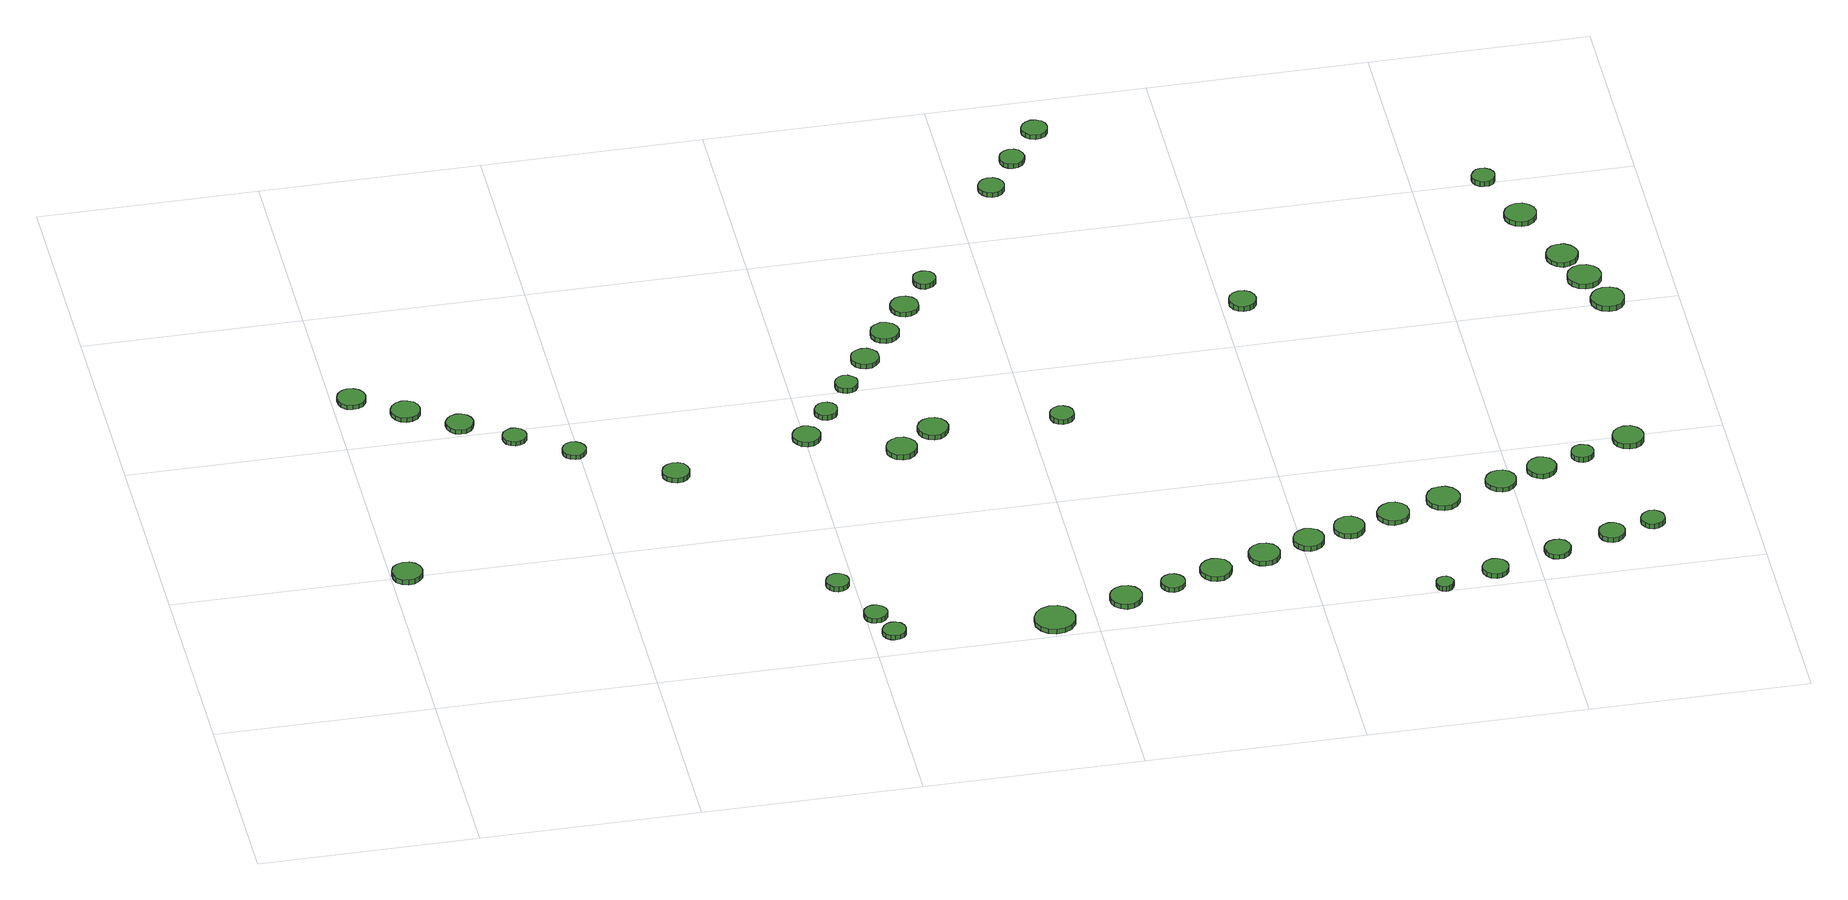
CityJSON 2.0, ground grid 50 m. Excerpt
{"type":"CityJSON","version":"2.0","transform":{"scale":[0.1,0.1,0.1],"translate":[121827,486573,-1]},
"CityObjects":{
"tree1":{"type":"SolitaryVegetationObject","attributes":{"function":"something"},"geometry":[{"type":"MultiSurface","lod":"1","boundaries":[[[0,1,2,3,4,5,6,7,8,9,10,11,12,13,14]],[[15,16,17,18,19,20,21,22,23,24,25,26,27,28,29]],[[0,29,28,1]],[[1,28,27,2]],[[2,27,26,3]],[[3,26,25,4]],[[4,25,24,5]],[[5,24,23,6]],[[6,23,22,7]],[[7,22,21,8]],[[8,21,20,9]],[[9,20,19,10]],[[10,19,18,11]],[[11,18,17,12]],[[12,17,16,13]],[[13,16,15,14]],[[14,15,29,0]]]}]},
"tree2":{"type":"SolitaryVegetationObject","attributes":{"function":"something"},"geometry":[{"type":"MultiSurface","lod":"1","boundaries":[[[30,31,32,33,34,35,36,37,38,39,40,41,42,43,44]],[[45,46,47,48,49,50,51,52,53,54,55,56,57,58,59]],[[30,59,58,31]],[[31,58,57,32]],[[32,57,56,33]],[[33,56,55,34]],[[34,55,54,35]],[[35,54,53,36]],[[36,53,52,37]],[[37,52,51,38]],[[38,51,50,39]],[[39,50,49,40]],[[40,49,48,41]],[[41,48,47,42]],[[42,47,46,43]],[[43,46,45,44]],[[44,45,59,30]]]}]},
"tree3":{"type":"SolitaryVegetationObject","attributes":{"function":"something"},"geometry":[{"type":"MultiSurface","lod":"1","boundaries":[[[60,61,62,63,64,65,66,67,68,69,70,71,72,73,74]],[[75,76,77,78,79,80,81,82,83,84,85,86,87,88,89]],[[60,89,88,61]],[[61,88,87,62]],[[62,87,86,63]],[[63,86,85,64]],[[64,85,84,65]],[[65,84,83,66]],[[66,83,82,67]],[[67,82,81,68]],[[68,81,80,69]],[[69,80,79,70]],[[70,79,78,71]],[[71,78,77,72]],[[72,77,76,73]],[[73,76,75,74]],[[74,75,89,60]]]}]},
"tree4":{"type":"SolitaryVegetationObject","attributes":{"function":"something"},"geometry":[{"type":"MultiSurface","lod":"1","boundaries":[[[90,91,92,93,94,95,96,97,98,99,100,101,102,103,104]],[[105,106,107,108,109,110,111,112,113,114,115,116,117,118,119]],[[90,119,118,91]],[[91,118,117,92]],[[92,117,116,93]],[[93,116,115,94]],[[94,115,114,95]],[[95,114,113,96]],[[96,113,112,97]],[[97,112,111,98]],[[98,111,110,99]],[[99,110,109,100]],[[100,109,108,101]],[[101,108,107,102]],[[102,107,106,103]],[[103,106,105,104]],[[104,105,119,90]]]}]},
"tree5":{"type":"SolitaryVegetationObject","attributes":{"function":"something"},"geometry":[{"type":"MultiSurface","lod":"1","boundaries":[[[120,121,122,123,124,125,126,127,128,129,130,131,132,133,134]],[[135,136,137,138,139,140,141,142,143,144,145,146,147,148,149]],[[120,149,148,121]],[[121,148,147,122]],[[122,147,146,123]],[[123,146,145,124]],[[124,145,144,125]],[[125,144,143,126]],[[126,143,142,127]],[[127,142,141,128]],[[128,141,140,129]],[[129,140,139,130]],[[130,139,138,131]],[[131,138,137,132]],[[132,137,136,133]],[[133,136,135,134]],[[134,135,149,120]]]}]},
"tree6":{"type":"SolitaryVegetationObject","attributes":{"function":"something"},"geometry":[{"type":"MultiSurface","lod":"1","boundaries":[[[150,151,152,153,154,155,156,157,158,159,160,161,162,163,164]],[[165,166,167,168,169,170,171,172,173,174,175,176,177,178,179]],[[150,179,178,151]],[[151,178,177,152]],[[152,177,176,153]],[[153,176,175,154]],[[154,175,174,155]],[[155,174,173,156]],[[156,173,172,157]],[[157,172,171,158]],[[158,171,170,159]],[[159,170,169,160]],[[160,169,168,161]],[[161,168,167,162]],[[162,167,166,163]],[[163,166,165,164]],[[164,165,179,150]]]}]},
"tree7":{"type":"SolitaryVegetationObject","attributes":{"function":"something"},"geometry":[{"type":"MultiSurface","lod":"1","boundaries":[[[180,181,182,183,184,185,186,187,188,189,190,191,192,193,194]],[[195,196,197,198,199,200,201,202,203,204,205,206,207,208,209]],[[180,209,208,181]],[[181,208,207,182]],[[182,207,206,183]],[[183,206,205,184]],[[184,205,204,185]],[[185,204,203,186]],[[186,203,202,187]],[[187,202,201,188]],[[188,201,200,189]],[[189,200,199,190]],[[190,199,198,191]],[[191,198,197,192]],[[192,197,196,193]],[[193,196,195,194]],[[194,195,209,180]]]}]},
"tree8":{"type":"SolitaryVegetationObject","attributes":{"function":"something"},"geometry":[{"type":"MultiSurface","lod":"1","boundaries":[[[210,211,212,213,214,215,216,217,218,219,220,221,222,223,224]],[[225,226,227,228,229,230,231,232,233,234,235,236,237,238,239]],[[210,239,238,211]],[[211,238,237,212]],[[212,237,236,213]],[[213,236,235,214]],[[214,235,234,215]],[[215,234,233,216]],[[216,233,232,217]],[[217,232,231,218]],[[218,231,230,219]],[[219,230,229,220]],[[220,229,228,221]],[[221,228,227,222]],[[222,227,226,223]],[[223,226,225,224]],[[224,225,239,210]]]}]},
"tree9":{"type":"SolitaryVegetationObject","attributes":{"function":"something"},"geometry":[{"type":"MultiSurface","lod":"1","boundaries":[[[240,241,242,243,244,245,246,247,248,249,250,251,252,253,254]],[[255,256,257,258,259,260,261,262,263,264,265,266,267,268,269]],[[240,269,268,241]],[[241,268,267,242]],[[242,267,266,243]],[[243,266,265,244]],[[244,265,264,245]],[[245,264,263,246]],[[246,263,262,247]],[[247,262,261,248]],[[248,261,260,249]],[[249,260,259,250]],[[250,259,258,251]],[[251,258,257,252]],[[252,257,256,253]],[[253,256,255,254]],[[254,255,269,240]]]}]},
"tree10":{"type":"SolitaryVegetationObject","attributes":{"function":"something"},"geometry":[{"type":"MultiSurface","lod":"1","boundaries":[[[270,271,272,273,274,275,276,277,278,279,280,281,282,283,284]],[[285,286,287,288,289,290,291,292,293,294,295,296,297,298,299]],[[270,299,298,271]],[[271,298,297,272]],[[272,297,296,273]],[[273,296,295,274]],[[274,295,294,275]],[[275,294,293,276]],[[276,293,292,277]],[[277,292,291,278]],[[278,291,290,279]],[[279,290,289,280]],[[280,289,288,281]],[[281,288,287,282]],[[282,287,286,283]],[[283,286,285,284]],[[284,285,299,270]]]}]},
"tree11":{"type":"SolitaryVegetationObject","attributes":{"function":"something"},"geometry":[{"type":"MultiSurface","lod":"1","boundaries":[[[300,301,302,303,304,305,306,307,308,309,310,311,312,313,314]],[[315,316,317,318,319,320,321,322,323,324,325,326,327,328,329]],[[300,329,328,301]],[[301,328,327,302]],[[302,327,326,303]],[[303,326,325,304]],[[304,325,324,305]],[[305,324,323,306]],[[306,323,322,307]],[[307,322,321,308]],[[308,321,320,309]],[[309,320,319,310]],[[310,319,318,311]],[[311,318,317,312]],[[312,317,316,313]],[[313,316,315,314]],[[314,315,329,300]]]}]},
"tree12":{"type":"SolitaryVegetationObject","attributes":{"function":"something"},"geometry":[{"type":"MultiSurface","lod":"1","boundaries":[[[330,331,332,333,334,335,336,337,338,339,340,341,342,343,344]],[[345,346,347,348,349,350,351,352,353,354,355,356,357,358,359]],[[330,359,358,331]],[[331,358,357,332]],[[332,357,356,333]],[[333,356,355,334]],[[334,355,354,335]],[[335,354,353,336]],[[336,353,352,337]],[[337,352,351,338]],[[338,351,350,339]],[[339,350,349,340]],[[340,349,348,341]],[[341,348,347,342]],[[342,347,346,343]],[[343,346,345,344]],[[344,345,359,330]]]}]},
"tree13":{"type":"SolitaryVegetationObject","attributes":{"function":"something"},"geometry":[{"type":"MultiSurface","lod":"1","boundaries":[[[360,361,362,363,364,365,366,367,368,369,370,371,372,373,374]],[[375,376,377,378,379,380,381,382,383,384,385,386,387,388,389]],[[360,389,388,361]],[[361,388,387,362]],[[362,387,386,363]],[[363,386,385,364]],[[364,385,384,365]],[[365,384,383,366]],[[366,383,382,367]],[[367,382,381,368]],[[368,381,380,369]],[[369,380,379,370]],[[370,379,378,371]],[[371,378,377,372]],[[372,377,376,373]],[[373,376,375,374]],[[374,375,389,360]]]}]},
"tree14":{"type":"SolitaryVegetationObject","attributes":{"function":"something"},"geometry":[{"type":"MultiSurface","lod":"1","boundaries":[[[390,391,392,393,394,395,396,397,398,399,400,401,402,403,404]],[[405,406,407,408,409,410,411,412,413,414,415,416,417,418,419]],[[390,419,418,391]],[[391,418,417,392]],[[392,417,416,393]],[[393,416,415,394]],[[394,415,414,395]],[[395,414,413,396]],[[396,413,412,397]],[[397,412,411,398]],[[398,411,410,399]],[[399,410,409,400]],[[400,409,408,401]],[[401,408,407,402]],[[402,407,406,403]],[[403,406,405,404]],[[404,405,419,390]]]}]},
"tree15":{"type":"SolitaryVegetationObject","attributes":{"function":"something"},"geometry":[{"type":"MultiSurface","lod":"1","boundaries":[[[420,421,422,423,424,425,426,427,428,429,430,431,432,433,434]],[[435,436,437,438,439,440,441,442,443,444,445,446,447,448,449]],[[420,449,448,421]],[[421,448,447,422]],[[422,447,446,423]],[[423,446,445,424]],[[424,445,444,425]],[[425,444,443,426]],[[426,443,442,427]],[[427,442,441,428]],[[428,441,440,429]],[[429,440,439,430]],[[430,439,438,431]],[[431,438,437,432]],[[432,437,436,433]],[[433,436,435,434]],[[434,435,449,420]]]}]},
"tree16":{"type":"SolitaryVegetationObject","attributes":{"function":"something"},"geometry":[{"type":"MultiSurface","lod":"1","boundaries":[[[450,451,452,453,454,455,456,457,458,459,460,461,462,463,464]],[[465,466,467,468,469,470,471,472,473,474,475,476,477,478,479]],[[450,479,478,451]],[[451,478,477,452]],[[452,477,476,453]],[[453,476,475,454]],[[454,475,474,455]],[[455,474,473,456]],[[456,473,472,457]],[[457,472,471,458]],[[458,471,470,459]],[[459,470,469,460]],[[460,469,468,461]],[[461,468,467,462]],[[462,467,466,463]],[[463,466,465,464]],[[464,465,479,450]]]}]},
"tree17":{"type":"SolitaryVegetationObject","attributes":{"function":"something"},"geometry":[{"type":"MultiSurface","lod":"1","boundaries":[[[480,481,482,483,484,485,486,487,488,489,490,491,492,493,494]],[[495,496,497,498,499,500,501,502,503,504,505,506,507,508,509]],[[480,509,508,481]],[[481,508,507,482]],[[482,507,506,483]],[[483,506,505,484]],[[484,505,504,485]],[[485,504,503,486]],[[486,503,502,487]],[[487,502,501,488]],[[488,501,500,489]],[[489,500,499,490]],[[490,499,498,491]],[[491,498,497,492]],[[492,497,496,493]],[[493,496,495,494]],[[494,495,509,480]]]}]},
"tree18":{"type":"SolitaryVegetationObject","attributes":{"function":"something"},"geometry":[{"type":"MultiSurface","lod":"1","boundaries":[[[510,511,512,513,514,515,516,517,518,519,520,521,522,523,524]],[[525,526,527,528,529,530,531,532,533,534,535,536,537,538,539]],[[510,539,538,511]],[[511,538,537,512]],[[512,537,536,513]],[[513,536,535,514]],[[514,535,534,515]],[[515,534,533,516]],[[516,533,532,517]],[[517,532,531,518]],[[518,531,530,519]],[[519,530,529,520]],[[520,529,528,521]],[[521,528,527,522]],[[522,527,526,523]],[[523,526,525,524]],[[524,525,539,510]]]}]},
"tree19":{"type":"SolitaryVegetationObject","attributes":{"function":"something"},"geometry":[{"type":"MultiSurface","lod":"1","boundaries":[[[540,541,542,543,544,545,546,547,548,549,550,551,552,553,554]],[[555,556,557,558,559,560,561,562,563,564,565,566,567,568,569]],[[540,569,568,541]],[[541,568,567,542]],[[542,567,566,543]],[[543,566,565,544]],[[544,565,564,545]],[[545,564,563,546]],[[546,563,562,547]],[[547,562,561,548]],[[548,561,560,549]],[[549,560,559,550]],[[550,559,558,551]],[[551,558,557,552]],[[552,557,556,553]],[[553,556,555,554]],[[554,555,569,540]]]}]},
"tree20":{"type":"SolitaryVegetationObject","attributes":{"function":"something"},"geometry":[{"type":"MultiSurface","lod":"1","boundaries":[[[570,571,572,573,574,575,576,577,578,579,580,581,582,583,584]],[[585,586,587,588,589,590,591,592,593,594,595,596,597,598,599]],[[570,599,598,571]],[[571,598,597,572]],[[572,597,596,573]],[[573,596,595,574]],[[574,595,594,575]],[[575,594,593,576]],[[576,593,592,577]],[[577,592,591,578]],[[578,591,590,579]],[[579,590,589,580]],[[580,589,588,581]],[[581,588,587,582]],[[582,587,586,583]],[[583,586,585,584]],[[584,585,599,570]]]}]},
"tree21":{"type":"SolitaryVegetationObject","attributes":{"function":"something"},"geometry":[{"type":"MultiSurface","lod":"1","boundaries":[[[600,601,602,603,604,605,606,607,608,609,610,611,612,613,614]],[[615,616,617,618,619,620,621,622,623,624,625,626,627,628,629]],[[600,629,628,601]],[[601,628,627,602]],[[602,627,626,603]],[[603,626,625,604]],[[604,625,624,605]],[[605,624,623,606]],[[606,623,622,607]],[[607,622,621,608]],[[608,621,620,609]],[[609,620,619,610]],[[610,619,618,611]],[[611,618,617,612]],[[612,617,616,613]],[[613,616,615,614]],[[614,615,629,600]]]}]},
"tree22":{"type":"SolitaryVegetationObject","attributes":{"function":"something"},"geometry":[{"type":"MultiSurface","lod":"1","boundaries":[[[630,631,632,633,634,635,636,637,638,639,640,641,642,643,644]],[[645,646,647,648,649,650,651,652,653,654,655,656,657,658,659]],[[630,659,658,631]],[[631,658,657,632]],[[632,657,656,633]],[[633,656,655,634]],[[634,655,654,635]],[[635,654,653,636]],[[636,653,652,637]],[[637,652,651,638]],[[638,651,650,639]],[[639,650,649,640]],[[640,649,648,641]],[[641,648,647,642]],[[642,647,646,643]],[[643,646,645,644]],[[644,645,659,630]]]}]},
"tree23":{"type":"SolitaryVegetationObject","attributes":{"function":"something"},"geometry":[{"type":"MultiSurface","lod":"1","boundaries":[[[660,661,662,663,664,665,666,667,668,669,670,671,672,673,674]],[[675,676,677,678,679,680,681,682,683,684,685,686,687,688,689]],[[660,689,688,661]],[[661,688,687,662]],[[662,687,686,663]],[[663,686,685,664]],[[664,685,684,665]],[[665,684,683,666]],[[666,683,682,667]],[[667,682,681,668]],[[668,681,680,669]],[[669,680,679,670]],[[670,679,678,671]],[[671,678,677,672]],[[672,677,676,673]],[[673,676,675,674]],[[674,675,689,660]]]}]},
"tree24":{"type":"SolitaryVegetationObject","attributes":{"function":"something"},"geometry":[{"type":"MultiSurface","lod":"1","boundaries":[[[690,691,692,693,694,695,696,697,698,699,700,701,702,703,704]],[[705,706,707,708,709,710,711,712,713,714,715,716,717,718,719]],[[690,719,718,691]],[[691,718,717,692]],[[692,717,716,693]],[[693,716,715,694]],[[694,715,714,695]],[[695,714,713,696]],[[696,713,712,697]],[[697,712,711,698]],[[698,711,710,699]],[[699,710,709,700]],[[700,709,708,701]],[[701,708,707,702]],[[702,707,706,703]],[[703,706,705,704]],[[704,705,719,690]]]}]},
"tree25":{"type":"SolitaryVegetationObject","attributes":{"function":"something"},"geometry":[{"type":"MultiSurface","lod":"1","boundaries":[[[720,721,722,723,724,725,726,727,728,729,730,731,732,733,734]],[[735,736,737,738,739,740,741,742,743,744,745,746,747,748,749]],[[720,749,748,721]],[[721,748,747,722]],[[722,747,746,723]],[[723,746,745,724]],[[724,745,744,725]],[[725,744,743,726]],[[726,743,742,727]],[[727,742,741,728]],[[728,741,740,729]],[[729,740,739,730]],[[730,739,738,731]],[[731,738,737,732]],[[732,737,736,733]],[[733,736,735,734]],[[734,735,749,720]]]}]},
"tree26":{"type":"SolitaryVegetationObject","attributes":{"function":"something"},"geometry":[{"type":"MultiSurface","lod":"1","boundaries":[[[750,751,752,753,754,755,756,757,758,759,760,761,762,763,764]],[[765,766,767,768,769,770,771,772,773,774,775,776,777,778,779]],[[750,779,778,751]],[[751,778,777,752]],[[752,777,776,753]],[[753,776,775,754]],[[754,775,774,755]],[[755,774,773,756]],[[756,773,772,757]],[[757,772,771,758]],[[758,771,770,759]],[[759,770,769,760]],[[760,769,768,761]],[[761,768,767,762]],[[762,767,766,763]],[[763,766,765,764]],[[764,765,779,750]]]}]},
"tree27":{"type":"SolitaryVegetationObject","attributes":{"function":"something"},"geometry":[{"type":"MultiSurface","lod":"1","boundaries":[[[780,781,782,783,784,785,786,787,788,789,790,791,792,793,794]],[[795,796,797,798,799,800,801,802,803,804,805,806,807,808,809]],[[780,809,808,781]],[[781,808,807,782]],[[782,807,806,783]],[[783,806,805,784]],[[784,805,804,785]],[[785,804,803,786]],[[786,803,802,787]],[[787,802,801,788]],[[788,801,800,789]],[[789,800,799,790]],[[790,799,798,791]],[[791,798,797,792]],[[792,797,796,793]],[[793,796,795,794]],[[794,795,809,780]]]}]},
"tree28":{"type":"SolitaryVegetationObject","attributes":{"function":"something"},"geometry":[{"type":"MultiSurface","lod":"1","boundaries":[[[810,811,812,813,814,815,816,817,818,819,820,821,822,823,824]],[[825,826,827,828,829,830,831,832,833,834,835,836,837,838,839]],[[810,839,838,811]],[[811,838,837,812]],[[812,837,836,813]],[[813,836,835,814]],[[814,835,834,815]],[[815,834,833,816]],[[816,833,832,817]],[[817,832,831,818]],[[818,831,830,819]],[[819,830,829,820]],[[820,829,828,821]],[[821,828,827,822]],[[822,827,826,823]],[[823,826,825,824]],[[824,825,839,810]]]}]},
"tree29":{"type":"SolitaryVegetationObject","attributes":{"function":"something"},"geometry":[{"type":"MultiSurface","lod":"1","boundaries":[[[840,841,842,843,844,845,846,847,848,849,850,851,852,853,854]],[[855,856,857,858,859,860,861,862,863,864,865,866,867,868,869]],[[840,869,868,841]],[[841,868,867,842]],[[842,867,866,843]],[[843,866,865,844]],[[844,865,864,845]],[[845,864,863,846]],[[846,863,862,847]],[[847,862,861,848]],[[848,861,860,849]],[[849,860,859,850]],[[850,859,858,851]],[[851,858,857,852]],[[852,857,856,853]],[[853,856,855,854]],[[854,855,869,840]]]}]},
"tree30":{"type":"SolitaryVegetationObject","attributes":{"function":"something"},"geometry":[{"type":"MultiSurface","lod":"1","boundaries":[[[870,871,872,873,874,875,876,877,878,879,880,881,882,883,884]],[[885,886,887,888,889,890,891,892,893,894,895,896,897,898,899]],[[870,899,898,871]],[[871,898,897,872]],[[872,897,896,873]],[[873,896,895,874]],[[874,895,894,875]],[[875,894,893,876]],[[876,893,892,877]],[[877,892,891,878]],[[878,891,890,879]],[[879,890,889,880]],[[880,889,888,881]],[[881,888,887,882]],[[882,887,886,883]],[[883,886,885,884]],[[884,885,899,870]]]}]},
"tree31":{"type":"SolitaryVegetationObject","attributes":{"function":"something"},"geometry":[{"type":"MultiSurface","lod":"1","boundaries":[[[900,901,902,903,904,905,906,907,908,909,910,911,912,913,914]],[[915,916,917,918,919,920,921,922,923,924,925,926,927,928,929]],[[900,929,928,901]],[[901,928,927,902]],[[902,927,926,903]],[[903,926,925,904]],[[904,925,924,905]],[[905,924,923,906]],[[906,923,922,907]],[[907,922,921,908]],[[908,921,920,909]],[[909,920,919,910]],[[910,919,918,911]],[[911,918,917,912]],[[912,917,916,913]],[[913,916,915,914]],[[914,915,929,900]]]}]},
"tree32":{"type":"SolitaryVegetationObject","attributes":{"function":"something"},"geometry":[{"type":"MultiSurface","lod":"1","boundaries":[[[930,931,932,933,934,935,936,937,938,939,940,941,942,943,944]],[[945,946,947,948,949,950,951,952,953,954,955,956,957,958,959]],[[930,959,958,931]],[[931,958,957,932]],[[932,957,956,933]],[[933,956,955,934]],[[934,955,954,935]],[[935,954,953,936]],[[936,953,952,937]],[[937,952,951,938]],[[938,951,950,939]],[[939,950,949,940]],[[940,949,948,941]],[[941,948,947,942]],[[942,947,946,943]],[[943,946,945,944]],[[944,945,959,930]]]}]},
"tree33":{"type":"SolitaryVegetationObject","attributes":{"function":"something"},"geometry":[{"type":"MultiSurface","lod":"1","boundaries":[[[960,961,962,963,964,965,966,967,968,969,970,971,972,973,974]],[[975,976,977,978,979,980,981,982,983,984,985,986,987,988,989]],[[960,989,988,961]],[[961,988,987,962]],[[962,987,986,963]],[[963,986,985,964]],[[964,985,984,965]],[[965,984,983,966]],[[966,983,982,967]],[[967,982,981,968]],[[968,981,980,969]],[[969,980,979,970]],[[970,979,978,971]],[[971,978,977,972]],[[972,977,976,973]],[[973,976,975,974]],[[974,975,989,960]]]}]},
"tree34":{"type":"SolitaryVegetationObject","attributes":{"function":"something"},"geometry":[{"type":"MultiSurface","lod":"1","boundaries":[[[990,991,992,993,994,995,996,997,998,999,1000,1001,1002,1003,1004]],[[1005,1006,1007,1008,1009,1010,1011,1012,1013,1014,1015,1016,1017,1018,1019]],[[990,1019,1018,991]],[[991,1018,1017,992]],[[992,1017,1016,993]],[[993,1016,1015,994]],[[994,1015,1014,995]],[[995,1014,1013,996]],[[996,1013,1012,997]],[[997,1012,1011,998]],[[998,1011,1010,999]],[[999,1010,1009,1000]],[[1000,1009,1008,1001]],[[1001,1008,1007,1002]],[[1002,1007,1006,1003]],[[1003,1006,1005,1004]],[[1004,1005,1019,990]]]}]},
"tree35":{"type":"SolitaryVegetationObject","attributes":{"function":"something"},"geometry":[{"type":"MultiSurface","lod":"1","boundaries":[[[1020,1021,1022,1023,1024,1025,1026,1027,1028,1029,1030,1031,1032,1033,1034]],[[1035,1036,1037,1038,1039,1040,1041,1042,1043,1044,1045,1046,1047,1048,1049]],[[1020,1049,1048,1021]],[[1021,1048,1047,1022]],[[1022,1047,1046,1023]],[[1023,1046,1045,1024]],[[1024,1045,1044,1025]],[[1025,1044,1043,1026]],[[1026,1043,1042,1027]],[[1027,1042,1041,1028]],[[1028,1041,1040,1029]],[[1029,1040,1039,1030]],[[1030,1039,1038,1031]],[[1031,1038,1037,1032]],[[1032,1037,1036,1033]],[[1033,1036,1035,1034]],[[1034,1035,1049,1020]]]}]},
"tree36":{"type":"SolitaryVegetationObject","attributes":{"function":"something"},"geometry":[{"type":"MultiSurface","lod":"1","boundaries":[[[1050,1051,1052,1053,1054,1055,1056,1057,1058,1059,1060,1061,1062,1063,1064]],[[1065,1066,1067,1068,1069,1070,1071,1072,1073,1074,1075,1076,1077,1078,1079]],[[1050,1079,1078,1051]],[[1051,1078,1077,1052]],[[1052,1077,1076,1053]],[[1053,1076,1075,1054]],[[1054,1075,1074,1055]],[[1055,1074,1073,1056]],[[1056,1073,1072,1057]],[[1057,1072,1071,1058]],[[1058,1071,1070,1059]],[[1059,1070,1069,1060]],[[1060,1069,1068,1061]],[[1061,1068,1067,1062]],[[1062,1067,1066,1063]],[[1063,1066,1065,1064]],[[1064,1065,1079,1050]]]}]},
"tree37":{"type":"SolitaryVegetationObject","attributes":{"function":"something"},"geometry":[{"type":"MultiSurface","lod":"1","boundaries":[[[1080,1081,1082,1083,1084,1085,1086,1087,1088,1089,1090,1091,1092,1093,1094]],[[1095,1096,1097,1098,1099,1100,1101,1102,1103,1104,1105,1106,1107,1108,1109]],[[1080,1109,1108,1081]],[[1081,1108,1107,1082]],[[1082,1107,1106,1083]],[[1083,1106,1105,1084]],[[1084,1105,1104,1085]],[[1085,1104,1103,1086]],[[1086,1103,1102,1087]],[[1087,1102,1101,1088]],[[1088,1101,1100,1089]],[[1089,1100,1099,1090]],[[1090,1099,1098,1091]],[[1091,1098,1097,1092]],[[1092,1097,1096,1093]],[[1093,1096,1095,1094]],[[1094,1095,1109,1080]]]}]},
"tree38":{"type":"SolitaryVegetationObject","attributes":{"function":"something"},"geometry":[{"type":"MultiSurface","lod":"1","boundaries":[[[1110,1111,1112,1113,1114,1115,1116,1117,1118,1119,1120,1121,1122,1123,1124]],[[1125,1126,1127,1128,1129,1130,1131,1132,1133,1134,1135,1136,1137,1138,1139]],[[1110,1139,1138,1111]],[[1111,1138,1137,1112]],[[1112,1137,1136,1113]],[[1113,1136,1135,1114]],[[1114,1135,1134,1115]],[[1115,1134,1133,1116]],[[1116,1133,1132,1117]],[[1117,1132,1131,1118]],[[1118,1131,1130,1119]],[[1119,1130,1129,1120]],[[1120,1129,1128,1121]],[[1121,1128,1127,1122]],[[1122,1127,1126,1123]],[[1123,1126,1125,1124]],[[1124,1125,1139,1110]]]}]},
"tree39":{"type":"SolitaryVegetationObject","attributes":{"function":"something"},"geometry":[{"type":"MultiSurface","lod":"1","boundaries":[[[1140,1141,1142,1143,1144,1145,1146,1147,1148,1149,1150,1151,1152,1153,1154]],[[1155,1156,1157,1158,1159,1160,1161,1162,1163,1164,1165,1166,1167,1168,1169]],[[1140,1169,1168,1141]],[[1141,1168,1167,1142]],[[1142,1167,1166,1143]],[[1143,1166,1165,1144]],[[1144,1165,1164,1145]],[[1145,1164,1163,1146]],[[1146,1163,1162,1147]],[[1147,1162,1161,1148]],[[1148,1161,1160,1149]],[[1149,1160,1159,1150]],[[1150,1159,1158,1151]],[[1151,1158,1157,1152]],[[1152,1157,1156,1153]],[[1153,1156,1155,1154]],[[1154,1155,1169,1140]]]}]},
"tree40":{"type":"SolitaryVegetationObject","attributes":{"function":"something"},"geometry":[{"type":"MultiSurface","lod":"1","boundaries":[[[1170,1171,1172,1173,1174,1175,1176,1177,1178,1179,1180,1181,1182,1183,1184]],[[1185,1186,1187,1188,1189,1190,1191,1192,1193,1194,1195,1196,1197,1198,1199]],[[1170,1199,1198,1171]],[[1171,1198,1197,1172]],[[1172,1197,1196,1173]],[[1173,1196,1195,1174]],[[1174,1195,1194,1175]],[[1175,1194,1193,1176]],[[1176,1193,1192,1177]],[[1177,1192,1191,1178]],[[1178,1191,1190,1179]],[[1179,1190,1189,1180]],[[1180,1189,1188,1181]],[[1181,1188,1187,1182]],[[1182,1187,1186,1183]],[[1183,1186,1185,1184]],[[1184,1185,1199,1170]]]}]},
"tree41":{"type":"SolitaryVegetationObject","attributes":{"function":"something"},"geometry":[{"type":"MultiSurface","lod":"1","boundaries":[[[1200,1201,1202,1203,1204,1205,1206,1207,1208,1209,1210,1211,1212,1213,1214]],[[1215,1216,1217,1218,1219,1220,1221,1222,1223,1224,1225,1226,1227,1228,1229]],[[1200,1229,1228,1201]],[[1201,1228,1227,1202]],[[1202,1227,1226,1203]],[[1203,1226,1225,1204]],[[1204,1225,1224,1205]],[[1205,1224,1223,1206]],[[1206,1223,1222,1207]],[[1207,1222,1221,1208]],[[1208,1221,1220,1209]],[[1209,1220,1219,1210]],[[1210,1219,1218,1211]],[[1211,1218,1217,1212]],[[1212,1217,1216,1213]],[[1213,1216,1215,1214]],[[1214,1215,1229,1200]]]}]},
"tree42":{"type":"SolitaryVegetationObject","attributes":{"function":"something"},"geometry":[{"type":"MultiSurface","lod":"1","boundaries":[[[1230,1231,1232,1233,1234,1235,1236,1237,1238,1239,1240,1241,1242,1243,1244]],[[1245,1246,1247,1248,1249,1250,1251,1252,1253,1254,1255,1256,1257,1258,1259]],[[1230,1259,1258,1231]],[[1231,1258,1257,1232]],[[1232,1257,1256,1233]],[[1233,1256,1255,1234]],[[1234,1255,1254,1235]],[[1235,1254,1253,1236]],[[1236,1253,1252,1237]],[[1237,1252,1251,1238]],[[1238,1251,1250,1239]],[[1239,1250,1249,1240]],[[1240,1249,1248,1241]],[[1241,1248,1247,1242]],[[1242,1247,1246,1243]],[[1243,1246,1245,1244]],[[1244,1245,1259,1230]]]}]},
"tree43":{"type":"SolitaryVegetationObject","attributes":{"function":"something"},"geometry":[{"type":"MultiSurface","lod":"1","boundaries":[[[1260,1261,1262,1263,1264,1265,1266,1267,1268,1269,1270,1271,1272,1273,1274]],[[1275,1276,1277,1278,1279,1280,1281,1282,1283,1284,1285,1286,1287,1288,1289]],[[1260,1289,1288,1261]],[[1261,1288,1287,1262]],[[1262,1287,1286,1263]],[[1263,1286,1285,1264]],[[1264,1285,1284,1265]],[[1265,1284,1283,1266]],[[1266,1283,1282,1267]],[[1267,1282,1281,1268]],[[1268,1281,1280,1269]],[[1269,1280,1279,1270]],[[1270,1279,1278,1271]],[[1271,1278,1277,1272]],[[1272,1277,1276,1273]],[[1273,1276,1275,1274]],[[1274,1275,1289,1260]]]}]},
"tree44":{"type":"SolitaryVegetationObject","attributes":{"function":"something"},"geometry":[{"type":"MultiSurface","lod":"1","boundaries":[[[1290,1291,1292,1293,1294,1295,1296,1297,1298,1299,1300,1301,1302,1303,1304]],[[1305,1306,1307,1308,1309,1310,1311,1312,1313,1314,1315,1316,1317,1318,1319]],[[1290,1319,1318,1291]],[[1291,1318,1317,1292]],[[1292,1317,1316,1293]],[[1293,1316,1315,1294]],[[1294,1315,1314,1295]],[[1295,1314,1313,1296]],[[1296,1313,1312,1297]],[[1297,1312,1311,1298]],[[1298,1311,1310,1299]],[[1299,1310,1309,1300]],[[1300,1309,1308,1301]],[[1301,1308,1307,1302]],[[1302,1307,1306,1303]],[[1303,1306,1305,1304]],[[1304,1305,1319,1290]]]}]},
"tree45":{"type":"SolitaryVegetationObject","attributes":{"function":"something"},"geometry":[{"type":"MultiSurface","lod":"1","boundaries":[[[1320,1321,1322,1323,1324,1325,1326,1327,1328,1329,1330,1331,1332,1333,1334]],[[1335,1336,1337,1338,1339,1340,1341,1342,1343,1344,1345,1346,1347,1348,1349]],[[1320,1349,1348,1321]],[[1321,1348,1347,1322]],[[1322,1347,1346,1323]],[[1323,1346,1345,1324]],[[1324,1345,1344,1325]],[[1325,1344,1343,1326]],[[1326,1343,1342,1327]],[[1327,1342,1341,1328]],[[1328,1341,1340,1329]],[[1329,1340,1339,1330]],[[1330,1339,1338,1331]],[[1331,1338,1337,1332]],[[1332,1337,1336,1333]],[[1333,1336,1335,1334]],[[1334,1335,1349,1320]]]}]},
"tree46":{"type":"SolitaryVegetationObject","attributes":{"function":"something"},"geometry":[{"type":"MultiSurface","lod":"1","boundaries":[[[1350,1351,1352,1353,1354,1355,1356,1357,1358,1359,1360,1361,1362,1363,1364]],[[1365,1366,1367,1368,1369,1370,1371,1372,1373,1374,1375,1376,1377,1378,1379]],[[1350,1379,1378,1351]],[[1351,1378,1377,1352]],[[1352,1377,1376,1353]],[[1353,1376,1375,1354]],[[1354,1375,1374,1355]],[[1355,1374,1373,1356]],[[1356,1373,1372,1357]],[[1357,1372,1371,1358]],[[1358,1371,1370,1359]],[[1359,1370,1369,1360]],[[1360,1369,1368,1361]],[[1361,1368,1367,1362]],[[1362,1367,1366,1363]],[[1363,1366,1365,1364]],[[1364,1365,1379,1350]]]}]},
"tree47":{"type":"SolitaryVegetationObject","attributes":{"function":"something"},"geometry":[{"type":"MultiSurface","lod":"1","boundaries":[[[1380,1381,1382,1383,1384,1385,1386,1387,1388,1389,1390,1391,1392,1393,1394]],[[1395,1396,1397,1398,1399,1400,1401,1402,1403,1404,1405,1406,1407,1408,1409]],[[1380,1409,1408,1381]],[[1381,1408,1407,1382]],[[1382,1407,1406,1383]],[[1383,1406,1405,1384]],[[1384,1405,1404,1385]],[[1385,1404,1403,1386]],[[1386,1403,1402,1387]],[[1387,1402,1401,1388]],[[1388,1401,1400,1389]],[[1389,1400,1399,1390]],[[1390,1399,1398,1391]],[[1391,1398,1397,1392]],[[1392,1397,1396,1393]],[[1393,1396,1395,1394]],[[1394,1395,1409,1380]]]}]}
},
"vertices":[
[69,492,28],[66,506,28],[58,518,28],[45,525,28],[31,527,28],[17,522,28],[6,513,28],[1,500,28],[1,485,28],[6,472,28],[17,462,28],[31,458,28],[45,459,28],[58,467,28],[66,478,28],[66,478,15],[58,467,15],[45,459,15],[31,458,15],[17,462,15],[6,472,15],[1,485,15],[1,500,15],[6,513,15],[17,522,15],[31,527,15],[45,525,15],[58,518,15],[66,506,15],[69,492,15],
[77,1175,19],[74,1189,19],[66,1200,19],[55,1206,19],[41,1208,19],[28,1204,19],[18,1195,19],[13,1182,19],[13,1169,19],[18,1156,19],[28,1147,19],[41,1143,19],[55,1144,19],[66,1151,19],[74,1162,19],[74,1162,8],[66,1151,8],[55,1144,8],[41,1143,8],[28,1147,8],[18,1156,8],[13,1169,8],[13,1182,8],[18,1195,8],[28,1204,8],[41,1208,8],[55,1206,8],[66,1200,8],[74,1189,8],[77,1175,8],
[186,1106,19],[183,1119,19],[175,1131,19],[163,1137,19],[149,1139,19],[136,1135,19],[125,1125,19],[120,1113,19],[120,1099,19],[125,1086,19],[136,1077,19],[149,1073,19],[163,1074,19],[175,1081,19],[183,1092,19],[183,1092,8],[175,1081,8],[163,1074,8],[149,1073,8],[136,1077,8],[125,1086,8],[120,1099,8],[120,1113,8],[125,1125,8],[136,1135,8],[149,1139,8],[163,1137,8],[175,1131,8],[183,1119,8],[186,1106,8],
[292,1036,19],[289,1049,19],[282,1059,19],[270,1066,19],[258,1067,19],[245,1063,19],[236,1054,19],[230,1043,19],[230,1030,19],[236,1018,19],[245,1009,19],[258,1005,19],[270,1006,19],[282,1013,19],[289,1023,19],[289,1023,8],[282,1013,8],[270,1006,8],[258,1005,8],[245,1009,8],[236,1018,8],[230,1030,8],[230,1043,8],[236,1054,8],[245,1063,8],[258,1067,8],[270,1066,8],[282,1059,8],[289,1049,8],[292,1036,8],
[397,964,19],[395,975,19],[388,984,19],[378,990,19],[367,991,19],[357,987,19],[348,980,19],[344,970,19],[344,959,19],[348,948,19],[357,941,19],[367,937,19],[378,939,19],[388,944,19],[395,953,19],[395,953,8],[388,944,8],[378,939,8],[367,937,8],[357,941,8],[348,948,8],[344,959,8],[344,970,8],[348,980,8],[357,987,8],[367,991,8],[378,990,8],[388,984,8],[395,975,8],[397,964,8],
[516,888,19],[514,898,19],[507,907,19],[498,913,19],[487,914,19],[476,911,19],[468,903,19],[463,893,19],[463,882,19],[468,872,19],[476,865,19],[487,861,19],[498,862,19],[507,868,19],[514,877,19],[514,877,8],[507,868,8],[498,862,8],[487,861,8],[476,865,8],[468,872,8],[463,882,8],[463,893,8],[468,903,8],[476,911,8],[487,914,8],[498,913,8],[507,907,8],[514,898,8],[516,888,8],
[723,753,26],[720,765,26],[713,776,26],[702,782,26],[689,783,26],[677,779,26],[667,771,26],[662,759,26],[662,746,26],[667,735,26],[677,726,26],[689,722,26],[702,723,26],[713,730,26],[720,740,26],[720,740,14],[713,730,14],[702,723,14],[689,722,14],[677,726,14],[667,735,14],[662,746,14],[662,759,14],[667,771,14],[677,779,14],[689,783,14],[702,782,14],[713,776,14],[720,765,14],[723,753,14],
[985,267,32],[983,278,32],[977,286,32],[967,292,32],[957,293,32],[946,290,32],[938,282,32],[934,272,32],[934,262,32],[938,252,32],[946,244,32],[957,241,32],[967,242,32],[977,248,32],[983,256,32],[983,256,19],[977,248,19],[967,242,19],[957,241,19],[946,244,19],[938,252,19],[934,262,19],[934,272,19],[938,282,19],[946,290,19],[957,293,19],[967,292,19],[977,286,19],[983,278,19],[985,267,19],
[1046,137,29],[1044,148,29],[1037,157,29],[1027,163,29],[1016,164,29],[1006,161,29],[997,153,29],[993,143,29],[993,132,29],[997,122,29],[1006,114,29],[1016,111,29],[1027,112,29],[1037,118,29],[1044,127,29],[1044,127,17],[1037,118,17],[1027,112,17],[1016,111,17],[1006,114,17],[997,122,17],[993,132,17],[993,143,17],[997,153,17],[1006,161,17],[1016,164,17],[1027,163,17],[1037,157,17],[1044,148,17],[1046,137,17],
[1074,65,30],[1071,76,30],[1065,85,30],[1055,90,30],[1044,91,30],[1034,88,30],[1026,80,30],[1021,70,30],[1021,59,30],[1026,49,30],[1034,42,30],[1044,39,30],[1055,40,30],[1065,45,30],[1071,54,30],[1071,54,18],[1065,45,18],[1055,40,18],[1044,39,18],[1034,42,18],[1026,49,18],[1021,59,18],[1021,70,18],[1026,80,18],[1034,88,18],[1044,91,18],[1055,90,18],[1065,85,18],[1071,76,18],[1074,65,18],
[1033,827,29],[1030,840,29],[1022,851,29],[1011,857,29],[998,859,29],[985,855,29],[976,846,29],[970,834,29],[970,821,29],[976,809,29],[985,800,29],[998,796,29],[1011,797,29],[1022,804,29],[1030,815,29],[1030,815,17],[1022,804,17],[1011,797,17],[998,796,17],[985,800,17],[976,809,17],[970,821,17],[970,834,17],[976,846,17],[985,855,17],[998,859,17],[1011,857,17],[1022,851,17],[1030,840,17],[1033,827,17],
[1088,916,27],[1086,927,27],[1080,935,27],[1070,941,27],[1060,942,27],[1049,938,27],[1042,931,27],[1037,921,27],[1037,911,27],[1042,901,27],[1049,894,27],[1060,890,27],[1070,892,27],[1080,897,27],[1086,906,27],[1086,906,14],[1080,897,14],[1070,892,14],[1060,890,14],[1049,894,14],[1042,901,14],[1037,911,14],[1037,921,14],[1042,931,14],[1049,938,14],[1060,942,14],[1070,941,14],[1080,935,14],[1086,927,14],[1088,916,14],
[1452,47,23],[1448,66,23],[1436,82,23],[1420,91,23],[1400,93,23],[1382,87,23],[1368,74,23],[1360,57,23],[1360,37,23],[1368,20,23],[1382,7,23],[1400,1,23],[1420,3,23],[1436,12,23],[1448,28,23],[1448,28,11],[1436,12,11],[1420,3,11],[1400,1,11],[1382,7,11],[1368,20,11],[1360,37,11],[1360,57,11],[1368,74,11],[1382,87,11],[1400,93,11],[1420,91,11],[1436,82,11],[1448,66,11],[1452,47,11],
[1233,739,31],[1230,753,31],[1221,765,31],[1209,772,31],[1194,774,31],[1181,769,31],[1170,760,31],[1164,747,31],[1164,732,31],[1170,719,31],[1181,709,31],[1194,705,31],[1209,706,31],[1221,714,31],[1230,725,31],[1230,725,18],[1221,714,18],[1209,706,18],[1194,705,18],[1181,709,18],[1170,719,18],[1164,732,18],[1164,747,18],[1170,760,18],[1181,769,18],[1194,774,18],[1209,772,18],[1221,765,18],[1230,753,18],[1233,739,18],
[1153,1011,24],[1151,1022,24],[1144,1030,24],[1135,1036,24],[1124,1037,24],[1114,1034,24],[1106,1026,24],[1102,1017,24],[1102,1006,24],[1106,996,24],[1114,989,24],[1124,986,24],[1135,987,24],[1144,992,24],[1151,1001,24],[1151,1001,11],[1144,992,11],[1135,987,11],[1124,986,11],[1114,989,11],[1106,996,11],[1102,1006,11],[1102,1017,11],[1106,1026,11],[1114,1034,11],[1124,1037,11],[1135,1036,11],[1144,1030,11],[1151,1022,11],[1153,1011,11],
[1218,1101,22],[1216,1114,22],[1208,1124,22],[1197,1131,22],[1184,1132,22],[1171,1128,22],[1161,1120,22],[1156,1108,22],[1156,1094,22],[1161,1082,22],[1171,1074,22],[1184,1070,22],[1197,1071,22],[1208,1078,22],[1216,1088,22],[1216,1088,10],[1208,1078,10],[1197,1071,10],[1184,1070,10],[1171,1074,10],[1161,1082,10],[1156,1094,10],[1156,1108,10],[1161,1120,10],[1171,1128,10],[1184,1132,10],[1197,1131,10],[1208,1124,10],[1216,1114,10],[1218,1101,10],
[1315,799,31],[1312,813,31],[1303,825,31],[1291,832,31],[1277,833,31],[1263,829,31],[1252,819,31],[1246,806,31],[1246,792,31],[1252,779,31],[1263,769,31],[1277,764,31],[1291,766,31],[1303,773,31],[1312,785,31],[1312,785,19],[1303,773,19],[1291,766,19],[1277,764,19],[1263,769,19],[1252,779,19],[1246,792,19],[1246,806,19],[1252,819,19],[1263,829,19],[1277,833,19],[1291,832,19],[1303,825,19],[1312,813,19],[1315,799,19],
[1282,1191,20],[1279,1204,20],[1271,1215,20],[1259,1221,20],[1246,1223,20],[1233,1219,20],[1223,1210,20],[1218,1197,20],[1218,1184,20],[1223,1172,20],[1233,1163,20],[1246,1159,20],[1259,1160,20],[1271,1167,20],[1279,1178,20],[1279,1178,8],[1271,1167,8],[1259,1160,8],[1246,1159,8],[1233,1163,8],[1223,1172,8],[1218,1184,8],[1218,1197,8],[1223,1210,8],[1233,1219,8],[1246,1223,8],[1259,1221,8],[1271,1215,8],[1279,1204,8],[1282,1191,8],
[1614,107,18],[1611,122,18],[1602,134,18],[1589,142,18],[1574,143,18],[1559,138,18],[1548,128,18],[1542,115,18],[1542,99,18],[1548,86,18],[1559,76,18],[1574,71,18],[1589,72,18],[1602,80,18],[1611,92,18],[1611,92,5],[1602,80,5],[1589,72,5],[1574,71,5],[1559,76,5],[1548,86,5],[1542,99,5],[1542,115,5],[1548,128,5],[1559,138,5],[1574,143,5],[1589,142,5],[1602,134,5],[1611,122,5],[1614,107,5],
[1343,1280,20],[1341,1293,20],[1333,1304,20],[1321,1311,20],[1308,1312,20],[1295,1308,20],[1286,1299,20],[1280,1287,20],[1280,1274,20],[1286,1262,20],[1295,1253,20],[1308,1249,20],[1321,1250,20],[1333,1257,20],[1341,1267,20],[1341,1267,8],[1333,1257,8],[1321,1250,8],[1308,1249,8],[1295,1253,8],[1286,1262,8],[1280,1274,8],[1280,1287,8],[1286,1299,8],[1295,1308,8],[1308,1312,8],[1321,1311,8],[1333,1304,8],[1341,1293,8],[1343,1280,8],
[1717,141,17],[1715,152,17],[1708,161,17],[1698,167,17],[1687,168,17],[1676,164,17],[1668,157,17],[1663,146,17],[1663,135,17],[1668,125,17],[1676,117,17],[1687,114,17],[1698,115,17],[1708,120,17],[1715,130,17],[1715,130,5],[1708,120,5],[1698,115,5],[1687,114,5],[1676,117,5],[1668,125,5],[1663,135,5],[1663,146,5],[1668,157,5],[1676,164,5],[1687,168,5],[1698,167,5],[1708,161,5],[1715,152,5],[1717,141,5],
[1400,1371,20],[1398,1382,20],[1391,1391,20],[1382,1396,20],[1371,1397,20],[1361,1394,20],[1353,1387,20],[1349,1377,20],[1349,1366,20],[1353,1356,20],[1361,1349,20],[1371,1345,20],[1382,1347,20],[1391,1352,20],[1398,1361,20],[1398,1361,7],[1391,1352,7],[1382,1347,7],[1371,1345,7],[1361,1349,7],[1353,1356,7],[1349,1366,7],[1349,1377,7],[1353,1387,7],[1361,1394,7],[1371,1397,7],[1382,1396,7],[1391,1391,7],[1398,1382,7],[1400,1371,7],
[1598,801,26],[1596,812,26],[1589,821,26],[1579,827,26],[1568,828,26],[1558,825,26],[1549,817,26],[1545,807,26],[1545,796,26],[1549,785,26],[1558,778,26],[1568,774,26],[1579,776,26],[1589,781,26],[1596,790,26],[1596,790,13],[1589,781,13],[1579,776,13],[1568,774,13],[1558,778,13],[1549,785,13],[1545,796,13],[1545,807,13],[1549,817,13],[1558,825,13],[1568,828,13],[1579,827,13],[1589,821,13],[1596,812,13],[1598,801,13],
[1829,171,17],[1825,186,17],[1817,198,17],[1804,205,17],[1789,207,17],[1775,202,17],[1764,192,17],[1758,179,17],[1758,164,17],[1764,150,17],[1775,140,17],[1789,136,17],[1804,137,17],[1817,145,17],[1825,157,17],[1825,157,5],[1817,145,5],[1804,137,5],[1789,136,5],[1775,140,5],[1764,150,5],[1758,164,5],[1758,179,5],[1764,192,5],[1775,202,5],[1789,207,5],[1804,205,5],[1817,198,5],[1825,186,5],[1829,171,5],
[1945,207,17],[1942,222,17],[1933,234,17],[1920,241,17],[1905,243,17],[1891,238,17],[1880,228,17],[1874,215,17],[1874,200,17],[1880,186,17],[1891,176,17],[1905,172,17],[1920,173,17],[1933,181,17],[1942,193,17],[1942,193,5],[1933,181,5],[1920,173,5],[1905,172,5],[1891,176,5],[1880,186,5],[1874,200,5],[1874,215,5],[1880,228,5],[1891,238,5],[1905,243,5],[1920,241,5],[1933,234,5],[1942,222,5],[1945,207,5],
[2051,242,18],[2048,256,18],[2040,268,18],[2027,275,18],[2013,277,18],[1999,272,18],[1988,263,18],[1982,249,18],[1982,235,18],[1988,222,18],[1999,212,18],[2013,207,18],[2027,209,18],[2040,216,18],[2048,228,18],[2048,228,5],[2040,216,5],[2027,209,5],[2013,207,5],[1999,212,5],[1988,222,5],[1982,235,5],[1982,249,5],[1988,263,5],[1999,272,5],[2013,277,5],[2027,275,5],[2040,268,5],[2048,256,5],[2051,242,5],
[1617,1687,19],[1615,1699,19],[1607,1709,19],[1597,1715,19],[1585,1716,19],[1573,1712,19],[1564,1704,19],[1559,1693,19],[1559,1681,19],[1564,1670,19],[1573,1662,19],[1585,1658,19],[1597,1659,19],[1607,1665,19],[1615,1675,19],[1615,1675,7],[1607,1665,7],[1597,1659,7],[1585,1658,7],[1573,1662,7],[1564,1670,7],[1559,1681,7],[1559,1693,7],[1564,1704,7],[1573,1712,7],[1585,1716,7],[1597,1715,7],[1607,1709,7],[1615,1699,7],[1617,1687,7],
[1683,1784,19],[1680,1796,19],[1673,1806,19],[1663,1812,19],[1651,1813,19],[1640,1809,19],[1631,1801,19],[1626,1790,19],[1626,1778,19],[1631,1767,19],[1640,1759,19],[1651,1756,19],[1663,1757,19],[1673,1763,19],[1680,1773,19],[1680,1773,7],[1673,1763,7],[1663,1757,7],[1651,1756,7],[1640,1759,7],[1631,1767,7],[1626,1778,7],[1626,1790,7],[1631,1801,7],[1640,1809,7],[1651,1813,7],[1663,1812,7],[1673,1806,7],[1680,1796,7],[1683,1784,7],
[2148,270,18],[2145,284,18],[2136,296,18],[2124,303,18],[2109,305,18],[2096,300,18],[2085,291,18],[2079,278,18],[2079,263,18],[2085,250,18],[2096,240,18],[2109,236,18],[2124,237,18],[2136,245,18],[2145,256,18],[2145,256,5],[2136,245,5],[2124,237,5],[2109,236,5],[2096,240,5],[2085,250,5],[2079,263,5],[2079,278,5],[2085,291,5],[2096,300,5],[2109,305,5],[2124,303,5],[2136,296,5],[2145,284,5],[2148,270,5],
[2299,20,18],[2297,28,18],[2292,35,18],[2285,39,18],[2277,40,18],[2269,37,18],[2263,32,18],[2260,24,18],[2260,16,18],[2263,8,18],[2269,3,18],[2277,0,18],[2285,1,18],[2292,5,18],[2297,12,18],[2297,12,5],[2292,5,5],[2285,1,5],[2277,0,5],[2269,3,5],[2263,8,5],[2260,16,5],[2260,24,5],[2263,32,5],[2269,37,5],[2277,40,5],[2285,39,5],[2292,35,5],[2297,28,5],[2299,20,5],
[1753,1883,19],[1751,1895,19],[1744,1905,19],[1733,1911,19],[1721,1912,19],[1709,1908,19],[1700,1900,19],[1695,1889,19],[1695,1877,19],[1700,1866,19],[1709,1858,19],[1721,1854,19],[1733,1855,19],[1744,1861,19],[1751,1871,19],[1751,1871,7],[1744,1861,7],[1733,1855,7],[1721,1854,7],[1709,1858,7],[1700,1866,7],[1695,1877,7],[1695,1889,7],[1700,1900,7],[1709,1908,7],[1721,1912,7],[1733,1911,7],[1744,1905,7],[1751,1895,7],[1753,1883,7],
[2255,303,17],[2252,318,17],[2243,330,17],[2230,338,17],[2215,339,17],[2201,334,17],[2190,324,17],[2183,311,17],[2183,295,17],[2190,282,17],[2201,272,17],[2215,267,17],[2230,269,17],[2243,276,17],[2252,288,17],[2252,288,5],[2243,276,5],[2230,269,5],[2215,267,5],[2201,272,5],[2190,282,5],[2183,295,5],[2183,311,5],[2190,324,5],[2201,334,5],[2215,339,5],[2230,338,5],[2243,330,5],[2252,318,5],[2255,303,5],
[2079,1153,22],[2076,1166,22],[2069,1176,22],[2058,1182,22],[2045,1184,22],[2033,1180,22],[2023,1171,22],[2018,1160,22],[2018,1147,22],[2023,1135,22],[2033,1126,22],[2045,1122,22],[2058,1124,22],[2069,1130,22],[2076,1141,22],[2076,1141,9],[2069,1130,9],[2058,1124,9],[2045,1122,9],[2033,1126,9],[2023,1135,9],[2018,1147,9],[2018,1160,9],[2023,1171,9],[2033,1180,9],[2045,1184,9],[2058,1182,9],[2069,1176,9],[2076,1166,9],[2079,1153,9],
[2429,55,18],[2427,67,18],[2420,77,18],[2409,83,18],[2397,84,18],[2385,80,18],[2376,72,18],[2371,61,18],[2371,49,18],[2376,37,18],[2385,29,18],[2397,25,18],[2409,27,18],[2420,33,18],[2427,43,18],[2427,43,6],[2420,33,6],[2409,27,6],[2397,25,6],[2385,29,6],[2376,37,6],[2371,49,6],[2371,61,6],[2376,72,6],[2385,80,6],[2397,84,6],[2409,83,6],[2420,77,6],[2427,67,6],[2429,55,6],
[2376,339,17],[2373,354,17],[2364,367,17],[2350,375,17],[2334,376,17],[2319,372,17],[2308,361,17],[2301,347,17],[2301,331,17],[2308,317,17],[2319,306,17],[2334,301,17],[2350,303,17],[2364,311,17],[2373,324,17],[2373,324,5],[2364,311,5],[2350,303,5],[2334,301,5],[2319,306,5],[2308,317,5],[2301,331,5],[2301,347,5],[2308,361,5],[2319,372,5],[2334,376,5],[2350,375,5],[2364,367,5],[2373,354,5],[2376,339,5],
[2579,101,17],[2576,113,17],[2569,123,17],[2558,129,17],[2546,130,17],[2534,126,17],[2525,118,17],[2520,107,17],[2520,94,17],[2525,83,17],[2534,75,17],[2546,71,17],[2558,72,17],[2569,79,17],[2576,88,17],[2576,88,5],[2569,79,5],[2558,72,5],[2546,71,5],[2534,75,5],[2525,83,5],[2520,94,5],[2520,107,5],[2525,118,5],[2534,126,5],[2546,130,5],[2558,129,5],[2569,123,5],[2576,113,5],[2579,101,5],
[2511,378,17],[2508,392,17],[2499,404,17],[2487,411,17],[2473,412,17],[2459,408,17],[2448,398,17],[2442,385,17],[2442,371,17],[2448,358,17],[2459,348,17],[2473,344,17],[2487,345,17],[2499,352,17],[2508,364,17],[2508,364,6],[2499,352,6],[2487,345,6],[2473,344,6],[2459,348,6],[2448,358,6],[2442,371,6],[2442,385,6],[2448,398,6],[2459,408,6],[2473,412,6],[2487,411,6],[2499,404,6],[2508,392,6],[2511,378,6],
[2607,407,19],[2604,421,19],[2596,432,19],[2584,439,19],[2570,441,19],[2557,436,19],[2547,427,19],[2541,414,19],[2541,401,19],[2547,388,19],[2557,379,19],[2570,374,19],[2584,376,19],[2596,383,19],[2604,394,19],[2604,394,7],[2596,383,7],[2584,376,7],[2570,374,7],[2557,379,7],[2547,388,7],[2541,401,7],[2541,414,7],[2547,427,7],[2557,436,7],[2570,441,7],[2584,439,7],[2596,432,7],[2604,421,7],[2607,407,7],
[2709,140,17],[2706,152,17],[2699,162,17],[2688,168,17],[2676,169,17],[2664,165,17],[2655,157,17],[2650,146,17],[2650,134,17],[2655,122,17],[2664,114,17],[2676,110,17],[2688,112,17],[2699,118,17],[2706,128,17],[2706,128,5],[2699,118,5],[2688,112,5],[2676,110,5],[2664,114,5],[2655,122,5],[2650,134,5],[2650,146,5],[2655,157,5],[2664,165,5],[2676,169,5],[2688,168,5],[2699,162,5],[2706,152,5],[2709,140,5],
[2697,439,23],[2695,449,23],[2689,458,23],[2680,463,23],[2669,464,23],[2659,461,23],[2652,454,23],[2647,444,23],[2647,434,23],[2652,424,23],[2659,417,23],[2669,414,23],[2680,415,23],[2689,420,23],[2695,429,23],[2695,429,10],[2689,420,10],[2680,415,10],[2669,414,10],[2659,417,10],[2652,424,10],[2647,434,10],[2647,444,10],[2652,454,10],[2659,461,10],[2669,464,10],[2680,463,10],[2689,458,10],[2695,449,10],[2697,439,10],
[2804,169,18],[2802,180,18],[2795,189,18],[2785,195,18],[2774,196,18],[2764,192,18],[2756,185,18],[2751,175,18],[2751,164,18],[2756,153,18],[2764,146,18],[2774,142,18],[2785,144,18],[2795,149,18],[2802,158,18],[2802,158,5],[2795,149,5],[2785,144,5],[2774,142,5],[2764,146,5],[2756,153,5],[2751,164,5],[2751,175,5],[2756,185,5],[2764,192,5],[2774,196,5],[2785,195,5],[2795,189,5],[2802,180,5],[2804,169,5],
[2817,473,27],[2814,487,27],[2806,499,27],[2793,507,27],[2778,508,27],[2764,504,27],[2753,494,27],[2747,480,27],[2747,465,27],[2753,452,27],[2764,442,27],[2778,438,27],[2793,439,27],[2806,446,27],[2814,458,27],[2814,458,14],[2806,446,14],[2793,439,14],[2778,438,14],[2764,442,14],[2753,452,14],[2747,465,14],[2747,480,14],[2753,494,14],[2764,504,14],[2778,508,14],[2793,507,14],[2806,499,14],[2814,487,14],[2817,473,14],
[2686,1502,27],[2684,1512,27],[2678,1521,27],[2668,1527,27],[2657,1528,27],[2647,1525,27],[2639,1517,27],[2634,1507,27],[2634,1496,27],[2639,1486,27],[2647,1479,27],[2657,1476,27],[2668,1477,27],[2678,1482,27],[2684,1491,27],[2684,1491,14],[2678,1482,14],[2668,1477,14],[2657,1476,14],[2647,1479,14],[2639,1486,14],[2634,1496,14],[2634,1507,14],[2639,1517,14],[2647,1525,14],[2657,1528,14],[2668,1527,14],[2678,1521,14],[2684,1512,14],[2686,1502,14],
[2749,1348,26],[2746,1363,26],[2737,1375,26],[2724,1382,26],[2709,1384,26],[2695,1379,26],[2683,1369,26],[2677,1355,26],[2677,1340,26],[2683,1327,26],[2695,1316,26],[2709,1312,26],[2724,1313,26],[2737,1321,26],[2746,1333,26],[2746,1333,14],[2737,1321,14],[2724,1313,14],[2709,1312,14],[2695,1316,14],[2683,1327,14],[2677,1340,14],[2677,1355,14],[2683,1369,14],[2695,1379,14],[2709,1384,14],[2724,1382,14],[2737,1375,14],[2746,1363,14],[2749,1348,14],
[2809,1178,26],[2806,1193,26],[2797,1205,26],[2784,1213,26],[2769,1214,26],[2755,1210,26],[2744,1200,26],[2738,1186,26],[2738,1171,26],[2744,1157,26],[2755,1147,26],[2769,1142,26],[2784,1144,26],[2797,1151,26],[2806,1164,26],[2806,1164,14],[2797,1151,14],[2784,1144,14],[2769,1142,14],[2755,1147,14],[2744,1157,14],[2738,1171,14],[2738,1186,14],[2744,1200,14],[2755,1210,14],[2769,1214,14],[2784,1213,14],[2797,1205,14],[2806,1193,14],[2809,1178,14],
[2843,1089,27],[2840,1105,27],[2831,1117,27],[2817,1125,27],[2801,1127,27],[2786,1122,27],[2774,1111,27],[2768,1097,27],[2768,1081,27],[2774,1067,27],[2786,1056,27],[2801,1051,27],[2817,1053,27],[2831,1061,27],[2840,1074,27],[2840,1074,14],[2831,1061,14],[2817,1053,14],[2801,1051,14],[2786,1056,14],[2774,1067,14],[2768,1081,14],[2768,1097,14],[2774,1111,14],[2786,1122,14],[2801,1127,14],[2817,1125,14],[2831,1117,14],[2840,1105,14],[2843,1089,14],
[2877,995,27],[2874,1011,27],[2865,1024,27],[2851,1032,27],[2835,1033,27],[2820,1028,27],[2809,1018,27],[2802,1003,27],[2802,988,27],[2809,973,27],[2820,963,27],[2835,958,27],[2851,959,27],[2865,967,27],[2874,980,27],[2874,980,14],[2865,967,14],[2851,959,14],[2835,958,14],[2820,963,14],[2809,973,14],[2802,988,14],[2802,1003,14],[2809,1018,14],[2820,1028,14],[2835,1033,14],[2851,1032,14],[2865,1024,14],[2874,1011,14],[2877,995,14]
]}
